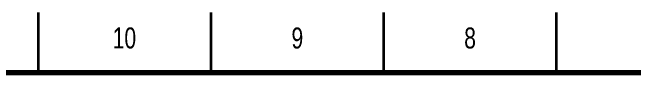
# Model space of a CAD drawing. Header units: millimetres. Extents: x 2 to 1187, y 2 to 839.
# Drawn here: x 687 to 867.1, y 821 to 838.5 of the extents above; entities that cross this region are included whole.
import ezdxf

# ---------------------------------------------------------------- set-up
doc = ezdxf.new("R2010")
doc.units = ezdxf.units.MM
doc.styles.add('SLDTEXTSTYLE2', font='TXT', dxfattribs={"width": 0.75})

msp = doc.modelspace()

# ---------------------------------------------------------------- linework, layer by layer
at = {"color": 7, "linetype": 'Continuous', "lineweight": 35}
for p, q in [((694.5, 821), (694.5, 838.5)), ((744.5, 821), (744.5, 838.5)), ((794.5, 821), (794.5, 838.5)), ((844.5, 821), (844.5, 838.5))]:
    msp.add_line(p, q, dxfattribs=at)
at = {"color": 7, "linetype": 'Continuous', "lineweight": 70}
msp.add_line((20, 821), (1169, 821), dxfattribs=at)

# ---------------------------------------------------------------- texts
at = {"color": 7, "linetype": 'Continuous', "lineweight": 0, "char_height": 6.096, "attachment_point": 2, "style": 'SLDTEXTSTYLE2'}
for s, insert in [('10', (719.3772, 834.1137)), ('9', (769.4386, 834.1137)), ('8', (819.4386, 834.1137))]:
    msp.add_mtext(s, dxfattribs=dict(at, insert=insert))

doc.saveas('drawing.dxf')
